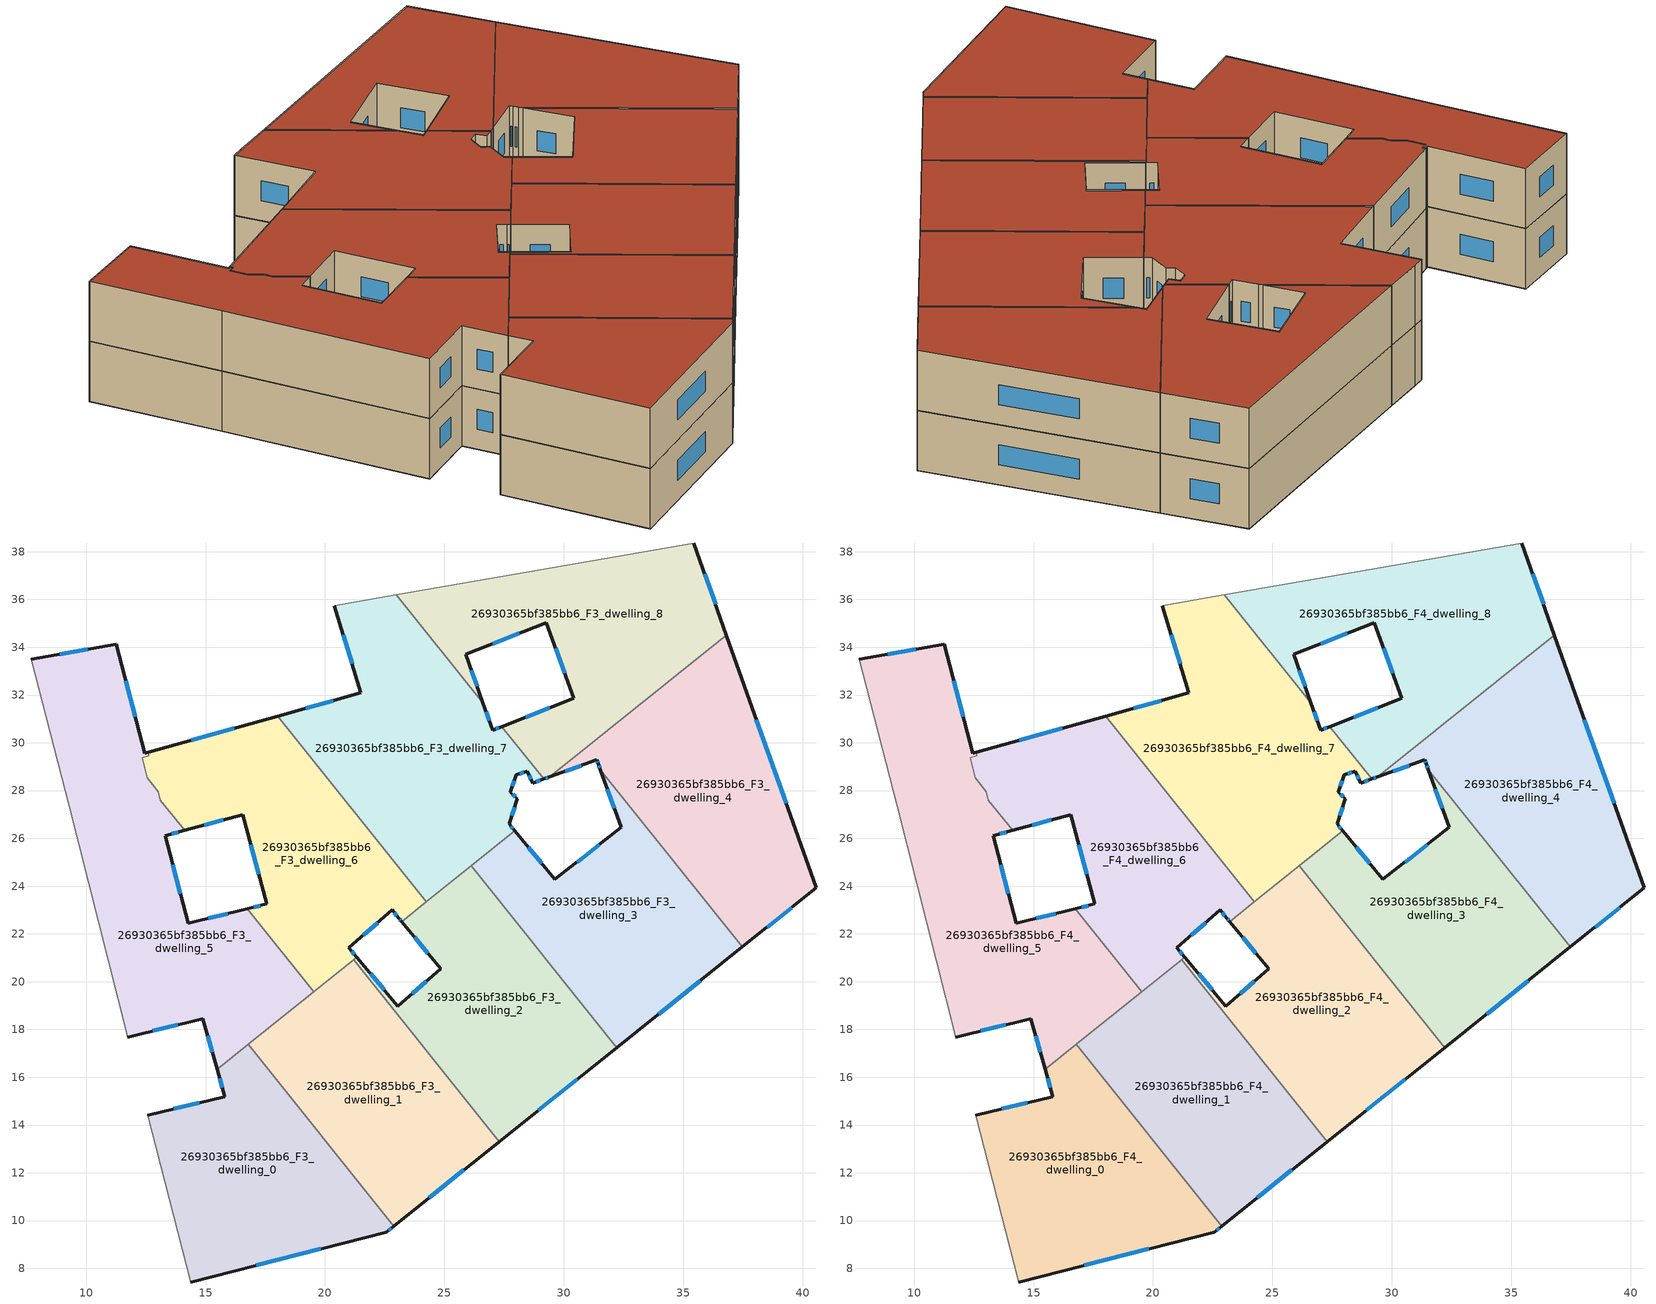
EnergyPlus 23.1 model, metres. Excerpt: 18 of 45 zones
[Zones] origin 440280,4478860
26930365bf385bb6_F3_dwelling_0
 floor to 26930365bf385bb6_F2_dwelling_0 (EU_floor_Construction): 22.57,9.52 22.88,9.77 16.79,17.37 15.48,16.33 15.8,15.19 12.59,14.41 14.38,7.43 z9
 wall outside (EU_wall_Construction): 22.88,9.77 22.57,9.52 14.38,7.43 / 12.59,14.41 15.8,15.19 15.48,16.33 z9:12
 wall to 26930365bf385bb6_F3_dwelling_1 (EU_wall_Construction): 16.79,17.37 22.88,9.77 z9:12
 wall adiabatic (EU_wall_Construction): 14.38,7.43 12.59,14.41 z9:12
 wall to 26930365bf385bb6_F3_dwelling_5 (EU_wall_Construction): 15.48,16.33 16.79,17.37 z9:12
 window (EU_Window_Construction): 15.7,15.57 15.59,15.95 / 22.78,9.68 22.67,9.6 / 19.83,8.82 17.11,8.13 / 13.66,14.67 14.73,14.93 z10:11
26930365bf385bb6_F3_dwelling_1
 floor to 26930365bf385bb6_F2_dwelling_1 (EU_floor_Construction): 27.29,13.3 21.2,20.91 16.79,17.37 22.88,9.77 z9
 wall outside (EU_wall_Construction): 27.29,13.3 22.88,9.77 z9:12
 wall to 26930365bf385bb6_F3_dwelling_2 (EU_wall_Construction): 21.2,20.91 27.29,13.3 z9:12
 wall to 26930365bf385bb6_F3_dwelling_6 (EU_wall_Construction): 19.54,19.58 21.2,20.91 z9:12
 wall to 26930365bf385bb6_F3_dwelling_5 (EU_wall_Construction): 16.79,17.37 19.54,19.58 z9:12
 window (EU_Window_Construction): 25.82,12.12 24.36,10.95 z10:11
26930365bf385bb6_F3_dwelling_2
 floor to 26930365bf385bb6_F2_dwelling_2 (EU_floor_Construction): 32.21,17.24 26.11,24.85 23.21,22.52 24.85,20.53 23.05,18.97 21.33,21.02 21.2,20.91 27.29,13.3 z9
 wall outside (EU_wall_Construction): 21.33,21.02 23.05,18.97 24.85,20.53 23.21,22.52 / 32.21,17.24 27.29,13.3 z9:12
 wall to 26930365bf385bb6_F3_dwelling_3 (EU_wall_Construction): 26.11,24.85 32.21,17.24 z9:12
 wall to 26930365bf385bb6_F3_dwelling_7 (EU_wall_Construction): 24.24,23.35 26.11,24.85 z9:12
 wall to 26930365bf385bb6_F3_dwelling_6 (EU_wall_Construction): 21.2,20.91 21.33,21.02 / 23.21,22.52 24.24,23.35 z9:12
 window (EU_Window_Construction): 21.91,20.33 22.48,19.66 / 23.65,19.49 24.25,20.01 / 24.3,21.2 23.76,21.86 / 30.57,15.92 28.94,14.62 z10:11
26930365bf385bb6_F3_dwelling_3
 floor to 26930365bf385bb6_F2_dwelling_3 (EU_floor_Construction): 37.47,21.45 31.53,28.88 32.4,26.46 29.63,24.28 27.95,26.32 26.11,24.85 32.21,17.24 z9
 wall outside (EU_wall_Construction): 27.95,26.32 29.63,24.28 32.4,26.46 31.53,28.88 / 37.47,21.45 32.21,17.24 z9:12
 wall to 26930365bf385bb6_F3_dwelling_4 (EU_wall_Construction): 31.53,28.88 37.47,21.45 z9:12
 wall to 26930365bf385bb6_F3_dwelling_7 (EU_wall_Construction): 26.11,24.85 27.95,26.32 z9:12
 window (EU_Window_Construction): 28.51,25.63 29.07,24.96 / 30.56,25.01 31.48,25.73 / 32.11,27.26 31.82,28.07 / 35.72,20.05 33.97,18.65 z10:11
26930365bf385bb6_F3_dwelling_4
 floor to 26930365bf385bb6_F2_dwelling_4 (EU_floor_Construction): 40.56,23.93 36.81,34.51 29.4,28.57 31.38,29.28 31.44,29.12 31.53,28.88 37.47,21.45 z9
 wall outside (EU_wall_Construction): 36.81,34.51 40.56,23.93 37.47,21.45 / 31.53,28.88 31.44,29.12 31.38,29.28 29.4,28.57 z9:12
 wall to 26930365bf385bb6_F3_dwelling_8 (EU_wall_Construction): 29.4,28.57 36.81,34.51 z9:12
 window (EU_Window_Construction): 30.72,29.05 30.06,28.81 / 38.06,30.97 39.31,27.46 / 39.53,23.1 38.51,22.28 / 31.5,28.96 31.47,29.04 / 31.42,29.17 31.4,29.23 z10:11
26930365bf385bb6_F3_dwelling_5
 floor to 26930365bf385bb6_F2_dwelling_5 (EU_floor_Construction): 19.54,19.58 16.76,23.05 14.28,22.45 13.3,26.11 14.13,26.33 13.11,27.6 13.02,27.96 12.56,28.53 12.34,29.37 12.63,29.45 12.59,29.6 12.45,29.56 11.27,34.12 7.71,33.49 9.3,27.35 11.74,17.67 14.89,18.46 15.48,16.33 z9
 wall outside (EU_wall_Construction): 15.48,16.33 14.89,18.46 11.74,17.67 / 7.71,33.49 11.27,34.12 12.45,29.56 12.59,29.6 / 14.13,26.33 13.3,26.11 14.28,22.45 16.76,23.05 z9:12
 wall to 26930365bf385bb6_F3_dwelling_6 (EU_wall_Construction): 16.76,23.05 19.54,19.58 / 12.59,29.6 12.63,29.45 12.34,29.37 12.56,28.53 13.02,27.96 13.11,27.6 14.13,26.33 z9:12
 wall adiabatic (EU_wall_Construction): 11.74,17.67 9.3,27.35 7.71,33.49 z9:12
 window (EU_Window_Construction): 15.1,22.65 15.93,22.85 / 15.28,17.04 15.09,17.75 / 13.83,18.2 12.79,17.94 / 8.9,33.7 10.08,33.91 / 11.66,32.59 12.05,31.08 / 13.85,26.26 13.58,26.18 / 13.63,24.89 13.95,23.67 z10:11
26930365bf385bb6_F3_dwelling_6
 floor to 26930365bf385bb6_F2_dwelling_6 (EU_floor_Construction): 23.21,22.52 24.24,23.35 18.02,31.12 12.59,29.6 12.63,29.45 12.34,29.37 12.56,28.53 13.02,27.96 13.11,27.6 14.13,26.33 16.56,26.99 17.57,23.25 16.76,23.05 19.54,19.58 21.33,21.02 21,21.42 22.81,23 23.1,22.66 z9
 wall outside (EU_wall_Construction): 16.76,23.05 17.57,23.25 16.56,26.99 14.13,26.33 / 12.59,29.6 18.02,31.12 / 23.21,22.52 23.1,22.66 22.81,23 21,21.42 21.33,21.02 z9:12
 wall to 26930365bf385bb6_F3_dwelling_7 (EU_wall_Construction): 18.02,31.12 24.24,23.35 z9:12
 window (EU_Window_Construction): 23,22.77 22.91,22.89 / 22.2,22.47 21.6,21.95 / 21.11,21.28 21.22,21.15 / 17.03,23.12 17.3,23.19 / 17.23,24.5 16.9,25.74 / 15.75,26.77 14.94,26.55 / 14.41,30.11 16.21,30.61 / 23.17,22.57 23.13,22.61 z10:11
26930365bf385bb6_F3_dwelling_7
 floor to 26930365bf385bb6_F2_dwelling_7 (EU_floor_Construction): 27.95,26.32 27.71,26.6 28.05,27.66 27.77,27.94 28,28.66 28.48,28.82 28.69,28.32 29.17,28.49 27.41,30.68 27.02,30.53 26.61,31.68 22.99,36.19 20.97,35.84 20.38,35.73 21.51,32.09 18.02,31.12 24.24,23.35 z9
 wall outside (EU_wall_Construction): 26.61,31.68 27.02,30.53 27.41,30.68 / 29.17,28.49 28.69,28.32 28.48,28.82 28,28.66 27.77,27.94 28.05,27.66 27.71,26.6 27.95,26.32 / 18.02,31.12 21.51,32.09 20.38,35.73 z9:12
 wall adiabatic (EU_wall_Construction): 20.38,35.73 20.97,35.84 22.99,36.19 z9:12
 wall to 26930365bf385bb6_F3_dwelling_8 (EU_wall_Construction): 22.99,36.19 26.61,31.68 / 27.41,30.68 29.17,28.49 z9:12
 window (EU_Window_Construction): 26.74,31.3 26.88,30.91 / 27.15,30.58 27.28,30.63 / 29.01,28.43 28.85,28.37 / 28.62,28.48 28.55,28.65 / 28.32,28.76 28.16,28.71 / 27.92,28.42 27.85,28.18 / 27.86,27.84 27.96,27.75 / 27.94,27.3 27.82,26.96 / 27.79,26.51 27.86,26.41 / 19.19,31.44 20.34,31.77 / 21.13,33.31 20.76,34.52 z10:11
26930365bf385bb6_F3_dwelling_8
 floor to 26930365bf385bb6_F2_dwelling_8 (EU_floor_Construction): 36.81,34.51 35.44,38.37 22.99,36.19 26.61,31.68 25.89,33.71 29.27,35.02 30.41,31.87 27.41,30.68 29.17,28.49 29.4,28.57 z9
 wall outside (EU_wall_Construction): 27.41,30.68 30.41,31.87 29.27,35.02 25.89,33.71 26.61,31.68 / 35.44,38.37 36.81,34.51 / 29.4,28.57 29.17,28.49 z9:12
 wall adiabatic (EU_wall_Construction): 22.99,36.19 35.44,38.37 z9:12
 window (EU_Window_Construction): 28.41,31.08 29.41,31.47 / 30.03,32.92 29.65,33.96 / 28.14,34.58 27.02,34.15 / 26.13,33.03 26.37,32.36 / 35.9,37.08 36.35,35.8 / 29.32,28.54 29.25,28.52 z10:11
26930365bf385bb6_F4_dwelling_0
 floor to 26930365bf385bb6_F3_dwelling_0 (EU_floor_Construction): 22.57,9.52 22.88,9.77 16.79,17.37 15.48,16.33 15.8,15.19 12.59,14.41 14.38,7.43 z12
 wall outside (EU_wall_Construction): 22.88,9.77 22.57,9.52 14.38,7.43 / 12.59,14.41 15.8,15.19 15.48,16.33 z12:15
 wall to 26930365bf385bb6_F4_dwelling_1 (EU_wall_Construction): 16.79,17.37 22.88,9.77 z12:15
 wall adiabatic (EU_wall_Construction): 14.38,7.43 12.59,14.41 z12:15
 wall to 26930365bf385bb6_F4_dwelling_5 (EU_wall_Construction): 15.48,16.33 16.79,17.37 z12:15
 window (EU_Window_Construction): 15.7,15.57 15.59,15.95 / 22.78,9.68 22.67,9.6 / 19.83,8.82 17.11,8.13 / 13.66,14.67 14.73,14.93 z13:14
 roof outside (EU_roof_Construction): 16.79,17.37 22.88,9.77 22.57,9.52 14.38,7.43 12.59,14.41 15.8,15.19 15.48,16.33 z15
26930365bf385bb6_F4_dwelling_1
 floor to 26930365bf385bb6_F3_dwelling_1 (EU_floor_Construction): 27.29,13.3 21.2,20.91 16.79,17.37 22.88,9.77 z12
 wall outside (EU_wall_Construction): 27.29,13.3 22.88,9.77 z12:15
 wall to 26930365bf385bb6_F4_dwelling_2 (EU_wall_Construction): 21.2,20.91 27.29,13.3 z12:15
 wall to 26930365bf385bb6_F4_dwelling_6 (EU_wall_Construction): 19.54,19.58 21.2,20.91 z12:15
 wall to 26930365bf385bb6_F4_dwelling_5 (EU_wall_Construction): 16.79,17.37 19.54,19.58 z12:15
 window (EU_Window_Construction): 25.82,12.12 24.36,10.95 z13:14
 roof outside (EU_roof_Construction): 21.2,20.91 27.29,13.3 22.88,9.77 16.79,17.37 z15
26930365bf385bb6_F4_dwelling_2
 floor to 26930365bf385bb6_F3_dwelling_2 (EU_floor_Construction): 32.21,17.24 26.11,24.85 23.21,22.52 24.85,20.53 23.05,18.97 21.33,21.02 21.2,20.91 27.29,13.3 z12
 wall outside (EU_wall_Construction): 21.33,21.02 23.05,18.97 24.85,20.53 23.21,22.52 / 32.21,17.24 27.29,13.3 z12:15
 wall to 26930365bf385bb6_F4_dwelling_3 (EU_wall_Construction): 26.11,24.85 32.21,17.24 z12:15
 wall to 26930365bf385bb6_F4_dwelling_7 (EU_wall_Construction): 24.24,23.35 26.11,24.85 z12:15
 wall to 26930365bf385bb6_F4_dwelling_6 (EU_wall_Construction): 21.2,20.91 21.33,21.02 / 23.21,22.52 24.24,23.35 z12:15
 window (EU_Window_Construction): 21.91,20.33 22.48,19.66 / 23.65,19.49 24.25,20.01 / 24.3,21.2 23.76,21.86 / 30.57,15.92 28.94,14.62 z13:14
 roof outside (EU_roof_Construction): 26.11,24.85 32.21,17.24 27.29,13.3 21.2,20.91 21.33,21.02 23.05,18.97 24.85,20.53 23.21,22.52 z15
26930365bf385bb6_F4_dwelling_3
 floor to 26930365bf385bb6_F3_dwelling_3 (EU_floor_Construction): 37.47,21.45 31.53,28.88 32.4,26.46 29.63,24.28 27.95,26.32 26.11,24.85 32.21,17.24 z12
 wall outside (EU_wall_Construction): 27.95,26.32 29.63,24.28 32.4,26.46 31.53,28.88 / 37.47,21.45 32.21,17.24 z12:15
 wall to 26930365bf385bb6_F4_dwelling_4 (EU_wall_Construction): 31.53,28.88 37.47,21.45 z12:15
 wall to 26930365bf385bb6_F4_dwelling_7 (EU_wall_Construction): 26.11,24.85 27.95,26.32 z12:15
 window (EU_Window_Construction): 28.51,25.63 29.07,24.96 / 30.56,25.01 31.48,25.73 / 32.11,27.26 31.82,28.07 / 35.72,20.05 33.97,18.65 z13:14
 roof outside (EU_roof_Construction): 32.4,26.46 31.53,28.88 37.47,21.45 32.21,17.24 26.11,24.85 27.95,26.32 29.63,24.28 z15
26930365bf385bb6_F4_dwelling_4
 floor to 26930365bf385bb6_F3_dwelling_4 (EU_floor_Construction): 40.56,23.93 36.81,34.51 29.4,28.57 31.38,29.28 31.44,29.12 31.53,28.88 37.47,21.45 z12
 wall outside (EU_wall_Construction): 36.81,34.51 40.56,23.93 37.47,21.45 / 31.53,28.88 31.44,29.12 31.38,29.28 29.4,28.57 z12:15
 wall to 26930365bf385bb6_F4_dwelling_8 (EU_wall_Construction): 29.4,28.57 36.81,34.51 z12:15
 window (EU_Window_Construction): 30.72,29.05 30.06,28.81 / 38.06,30.97 39.31,27.46 / 39.53,23.1 38.51,22.28 / 31.5,28.96 31.47,29.04 / 31.42,29.17 31.4,29.23 z13:14
 roof outside (EU_roof_Construction): 36.81,34.51 40.56,23.93 37.47,21.45 31.53,28.88 31.44,29.12 31.38,29.28 29.4,28.57 z15
26930365bf385bb6_F4_dwelling_5
 floor to 26930365bf385bb6_F3_dwelling_5 (EU_floor_Construction): 19.54,19.58 16.76,23.05 14.28,22.45 13.3,26.11 14.13,26.33 13.11,27.6 13.02,27.96 12.56,28.53 12.34,29.37 12.63,29.45 12.59,29.6 12.45,29.56 11.27,34.12 7.71,33.49 9.3,27.35 11.74,17.67 14.89,18.46 15.48,16.33 z12
 wall outside (EU_wall_Construction): 15.48,16.33 14.89,18.46 11.74,17.67 / 7.71,33.49 11.27,34.12 12.45,29.56 12.59,29.6 / 14.13,26.33 13.3,26.11 14.28,22.45 16.76,23.05 z12:15
 wall to 26930365bf385bb6_F4_dwelling_6 (EU_wall_Construction): 16.76,23.05 19.54,19.58 / 12.59,29.6 12.63,29.45 12.34,29.37 12.56,28.53 13.02,27.96 13.11,27.6 14.13,26.33 z12:15
 wall adiabatic (EU_wall_Construction): 11.74,17.67 9.3,27.35 7.71,33.49 z12:15
 window (EU_Window_Construction): 15.1,22.65 15.93,22.85 / 15.28,17.04 15.09,17.75 / 13.83,18.2 12.79,17.94 / 8.9,33.7 10.08,33.91 / 11.66,32.59 12.05,31.08 / 13.85,26.26 13.58,26.18 / 13.63,24.89 13.95,23.67 z13:14
 roof outside (EU_roof_Construction): 11.27,34.12 12.45,29.56 12.59,29.6 12.63,29.45 12.34,29.37 12.56,28.53 13.02,27.96 13.11,27.6 14.13,26.33 13.3,26.11 14.28,22.45 16.76,23.05 19.54,19.58 15.48,16.33 14.89,18.46 11.74,17.67 9.3,27.35 7.71,33.49 z15
26930365bf385bb6_F4_dwelling_6
 floor to 26930365bf385bb6_F3_dwelling_6 (EU_floor_Construction): 23.21,22.52 24.24,23.35 18.02,31.12 12.59,29.6 12.63,29.45 12.34,29.37 12.56,28.53 13.02,27.96 13.11,27.6 14.13,26.33 16.56,26.99 17.57,23.25 16.76,23.05 19.54,19.58 21.33,21.02 21,21.42 22.81,23 23.1,22.66 z12
 wall outside (EU_wall_Construction): 16.76,23.05 17.57,23.25 16.56,26.99 14.13,26.33 / 12.59,29.6 18.02,31.12 / 23.21,22.52 23.1,22.66 22.81,23 21,21.42 21.33,21.02 z12:15
 wall to 26930365bf385bb6_F4_dwelling_7 (EU_wall_Construction): 18.02,31.12 24.24,23.35 z12:15
 window (EU_Window_Construction): 23,22.77 22.91,22.89 / 22.2,22.47 21.6,21.95 / 21.11,21.28 21.22,21.15 / 17.03,23.12 17.3,23.19 / 17.23,24.5 16.9,25.74 / 15.75,26.77 14.94,26.55 / 14.41,30.11 16.21,30.61 / 23.17,22.57 23.13,22.61 z13:14
 roof outside (EU_roof_Construction): 18.02,31.12 24.24,23.35 23.21,22.52 23.1,22.66 22.81,23 21,21.42 21.33,21.02 19.54,19.58 16.76,23.05 17.57,23.25 16.56,26.99 14.13,26.33 13.11,27.6 13.02,27.96 12.56,28.53 12.34,29.37 12.63,29.45 12.59,29.6 z15
26930365bf385bb6_F4_dwelling_7
 floor to 26930365bf385bb6_F3_dwelling_7 (EU_floor_Construction): 27.95,26.32 27.71,26.6 28.05,27.66 27.77,27.94 28,28.66 28.48,28.82 28.69,28.32 29.17,28.49 27.41,30.68 27.02,30.53 26.61,31.68 22.99,36.19 20.97,35.84 20.38,35.73 21.51,32.09 18.02,31.12 24.24,23.35 z12
 wall outside (EU_wall_Construction): 26.61,31.68 27.02,30.53 27.41,30.68 / 29.17,28.49 28.69,28.32 28.48,28.82 28,28.66 27.77,27.94 28.05,27.66 27.71,26.6 27.95,26.32 / 18.02,31.12 21.51,32.09 20.38,35.73 z12:15
 wall adiabatic (EU_wall_Construction): 20.38,35.73 20.97,35.84 22.99,36.19 z12:15
 wall to 26930365bf385bb6_F4_dwelling_8 (EU_wall_Construction): 22.99,36.19 26.61,31.68 / 27.41,30.68 29.17,28.49 z12:15
 window (EU_Window_Construction): 26.74,31.3 26.88,30.91 / 27.15,30.58 27.28,30.63 / 29.01,28.43 28.85,28.37 / 28.62,28.48 28.55,28.65 / 28.32,28.76 28.16,28.71 / 27.92,28.42 27.85,28.18 / 27.86,27.84 27.96,27.75 / 27.94,27.3 27.82,26.96 / 27.79,26.51 27.86,26.41 / 19.19,31.44 20.34,31.77 / 21.13,33.31 20.76,34.52 z13:14
 roof outside (EU_roof_Construction): 26.61,31.68 27.02,30.53 27.41,30.68 29.17,28.49 28.69,28.32 28.48,28.82 28,28.66 27.77,27.94 28.05,27.66 27.71,26.6 27.95,26.32 24.24,23.35 18.02,31.12 21.51,32.09 20.38,35.73 20.97,35.84 22.99,36.19 z15
26930365bf385bb6_F4_dwelling_8
 floor to 26930365bf385bb6_F3_dwelling_8 (EU_floor_Construction): 36.81,34.51 35.44,38.37 22.99,36.19 26.61,31.68 25.89,33.71 29.27,35.02 30.41,31.87 27.41,30.68 29.17,28.49 29.4,28.57 z12
 wall outside (EU_wall_Construction): 27.41,30.68 30.41,31.87 29.27,35.02 25.89,33.71 26.61,31.68 / 35.44,38.37 36.81,34.51 / 29.4,28.57 29.17,28.49 z12:15
 wall adiabatic (EU_wall_Construction): 22.99,36.19 35.44,38.37 z12:15
 window (EU_Window_Construction): 28.41,31.08 29.41,31.47 / 30.03,32.92 29.65,33.96 / 28.14,34.58 27.02,34.15 / 26.13,33.03 26.37,32.36 / 35.9,37.08 36.35,35.8 / 29.32,28.54 29.25,28.52 z13:14
 roof outside (EU_roof_Construction): 35.44,38.37 36.81,34.51 29.4,28.57 29.17,28.49 27.41,30.68 30.41,31.87 29.27,35.02 25.89,33.71 26.61,31.68 22.99,36.19 z15
[Building]
EU S2 Campaign: North Axis=0; Terrain=City; Solar Distribution=FullExterior
[Site:Location]
Madrid: Latitude=40.5; Longitude=-3.5; Time Zone=1; Elevation=609
[SizingPeriod:WeatherFileDays]
AnnualSizingPeriod: Begin Month=1; Begin Day of Month=1; End Month=12; End Day of Month=31; Day of Week for Start Day=Monday; Use Weather File Daylight Saving Period=No; Use Weather File Rain and Snow Indicators=No
[MATERIAL]
EU_InternalMass_Material: Roughness=MediumRough; Thickness=0.1; Conductivity=1; Density=1800; Specific Heat=900; Thermal Absorptance=0.9; Solar Absorptance=0.7; Visible Absorptance=0.7
[MATERIAL:NOMASS] Roughness=MediumRough; Thermal Absorptance=0.9; Solar Absorptance=0.7; Visible Absorptance=0.7
Name | Thermal Resistance
EU_wall_NoMass | 0.459673
EU_roof_NoMass | 0.495815
EU_floor_NoMass | 0.788942
[WINDOWMATERIAL:SIMPLEGLAZINGSYSTEM]
EU_Window_SimpleGlazing: UFactor=4.26103; Solar Heat Gain Coefficient=0.85; Visible Transmittance=0.85
[CONSTRUCTION]
EU_wall_Construction: EU_wall_NoMass
EU_roof_Construction: EU_roof_NoMass
EU_floor_Construction: EU_floor_NoMass
EU_InternalMass_Construction: EU_InternalMass_Material
EU_Window_Construction: EU_Window_SimpleGlazing
[ZONE] Type=1; Multiplier=1; Ceiling Height=autocalculate; Floor Area=autocalculate; Part of Total Floor Area=Yes
Name | Volume
26930365bf385bb6_F3_dwelling_0; 26930365bf385bb6_F4_dwelling_0 | 165.724
26930365bf385bb6_F3_dwelling_1; 26930365bf385bb6_F4_dwelling_1 | 165.355
26930365bf385bb6_F3_dwelling_2; 26930365bf385bb6_F4_dwelling_2 | 165.354
26930365bf385bb6_F3_dwelling_3; 26930365bf385bb6_F4_dwelling_3 | 165.365
26930365bf385bb6_F3_dwelling_4; 26930365bf385bb6_F4_dwelling_4 | 186.13
26930365bf385bb6_F3_dwelling_5; 26930365bf385bb6_F4_dwelling_5 | 235.229
26930365bf385bb6_F3_dwelling_6; 26930365bf385bb6_F4_dwelling_6 | 177.94
26930365bf385bb6_F3_dwelling_7; 26930365bf385bb6_F4_dwelling_7 | 206.592
26930365bf385bb6_F3_dwelling_8; 26930365bf385bb6_F4_dwelling_8 | 185.784
[INTERNALMASS] Construction=EU_InternalMass_Construction
Name | Zone or ZoneList | Surface Area
26930365bf385bb6_F3_dwelling_0_EU_InternalMass | 26930365bf385bb6_F3_dwelling_0 | 55.2413
26930365bf385bb6_F3_dwelling_1_EU_InternalMass | 26930365bf385bb6_F3_dwelling_1 | 55.1184
26930365bf385bb6_F3_dwelling_2_EU_InternalMass | 26930365bf385bb6_F3_dwelling_2 | 55.1181
26930365bf385bb6_F3_dwelling_3_EU_InternalMass | 26930365bf385bb6_F3_dwelling_3 | 55.1218
26930365bf385bb6_F3_dwelling_4_EU_InternalMass | 26930365bf385bb6_F3_dwelling_4 | 62.0448
26930365bf385bb6_F3_dwelling_5_EU_InternalMass | 26930365bf385bb6_F3_dwelling_5 | 78.4095
26930365bf385bb6_F3_dwelling_6_EU_InternalMass | 26930365bf385bb6_F3_dwelling_6 | 59.3146
26930365bf385bb6_F3_dwelling_7_EU_InternalMass | 26930365bf385bb6_F3_dwelling_7 | 68.8639
26930365bf385bb6_F3_dwelling_8_EU_InternalMass | 26930365bf385bb6_F3_dwelling_8 | 61.926
26930365bf385bb6_F4_dwelling_0_EU_InternalMass | 26930365bf385bb6_F4_dwelling_0 | 55.2413
26930365bf385bb6_F4_dwelling_1_EU_InternalMass | 26930365bf385bb6_F4_dwelling_1 | 55.1184
26930365bf385bb6_F4_dwelling_2_EU_InternalMass | 26930365bf385bb6_F4_dwelling_2 | 55.1181
26930365bf385bb6_F4_dwelling_3_EU_InternalMass | 26930365bf385bb6_F4_dwelling_3 | 55.1218
26930365bf385bb6_F4_dwelling_4_EU_InternalMass | 26930365bf385bb6_F4_dwelling_4 | 62.0448
26930365bf385bb6_F4_dwelling_5_EU_InternalMass | 26930365bf385bb6_F4_dwelling_5 | 78.4095
26930365bf385bb6_F4_dwelling_6_EU_InternalMass | 26930365bf385bb6_F4_dwelling_6 | 59.3146
26930365bf385bb6_F4_dwelling_7_EU_InternalMass | 26930365bf385bb6_F4_dwelling_7 | 68.8639
26930365bf385bb6_F4_dwelling_8_EU_InternalMass | 26930365bf385bb6_F4_dwelling_8 | 61.926
[OTHEREQUIPMENT] Fuel Type=Electricity; Design Level Calculation Method=Watts/Area; Power per Zone Floor Area=1; Fraction Latent=0; Fraction Radiant=0; Fraction Lost=0; Carbon Dioxide Generation Rate=0; EndUse Subcategory=EU_Step8_InternalGains
Name | Zone or ZoneList or Space or SpaceList | Schedule
EU_Step8_InternalGain_26930365bf385bb6_F3_dwelling_0_f000 | 26930365bf385bb6_F3_dwelling_0 | EU_Step8_GainSchedule_26930365bf385bb6_F3_dwelling_0_f000
EU_Step8_InternalGain_26930365bf385bb6_F3_dwelling_1_f000 | 26930365bf385bb6_F3_dwelling_1 | EU_Step8_GainSchedule_26930365bf385bb6_F3_dwelling_1_f000
EU_Step8_InternalGain_26930365bf385bb6_F3_dwelling_2_f000 | 26930365bf385bb6_F3_dwelling_2 | EU_Step8_GainSchedule_26930365bf385bb6_F3_dwelling_2_f000
EU_Step8_InternalGain_26930365bf385bb6_F3_dwelling_3_f000 | 26930365bf385bb6_F3_dwelling_3 | EU_Step8_GainSchedule_26930365bf385bb6_F3_dwelling_3_f000
EU_Step8_InternalGain_26930365bf385bb6_F3_dwelling_4_f000 | 26930365bf385bb6_F3_dwelling_4 | EU_Step8_GainSchedule_26930365bf385bb6_F3_dwelling_4_f000
EU_Step8_InternalGain_26930365bf385bb6_F3_dwelling_5_f000 | 26930365bf385bb6_F3_dwelling_5 | EU_Step8_GainSchedule_26930365bf385bb6_F3_dwelling_5_f000
EU_Step8_InternalGain_26930365bf385bb6_F3_dwelling_6_f000 | 26930365bf385bb6_F3_dwelling_6 | EU_Step8_GainSchedule_26930365bf385bb6_F3_dwelling_6_f000
EU_Step8_InternalGain_26930365bf385bb6_F3_dwelling_7_f000 | 26930365bf385bb6_F3_dwelling_7 | EU_Step8_GainSchedule_26930365bf385bb6_F3_dwelling_7_f000
EU_Step8_InternalGain_26930365bf385bb6_F3_dwelling_8_f000 | 26930365bf385bb6_F3_dwelling_8 | EU_Step8_GainSchedule_26930365bf385bb6_F3_dwelling_8_f000
EU_Step8_InternalGain_26930365bf385bb6_F4_dwelling_0_f000 | 26930365bf385bb6_F4_dwelling_0 | EU_Step8_GainSchedule_26930365bf385bb6_F4_dwelling_0_f000
EU_Step8_InternalGain_26930365bf385bb6_F4_dwelling_1_f000 | 26930365bf385bb6_F4_dwelling_1 | EU_Step8_GainSchedule_26930365bf385bb6_F4_dwelling_1_f000
EU_Step8_InternalGain_26930365bf385bb6_F4_dwelling_2_f000 | 26930365bf385bb6_F4_dwelling_2 | EU_Step8_GainSchedule_26930365bf385bb6_F4_dwelling_2_f000
EU_Step8_InternalGain_26930365bf385bb6_F4_dwelling_3_f000 | 26930365bf385bb6_F4_dwelling_3 | EU_Step8_GainSchedule_26930365bf385bb6_F4_dwelling_3_f000
EU_Step8_InternalGain_26930365bf385bb6_F4_dwelling_4_f000 | 26930365bf385bb6_F4_dwelling_4 | EU_Step8_GainSchedule_26930365bf385bb6_F4_dwelling_4_f000
EU_Step8_InternalGain_26930365bf385bb6_F4_dwelling_5_f000 | 26930365bf385bb6_F4_dwelling_5 | EU_Step8_GainSchedule_26930365bf385bb6_F4_dwelling_5_f000
EU_Step8_InternalGain_26930365bf385bb6_F4_dwelling_6_f000 | 26930365bf385bb6_F4_dwelling_6 | EU_Step8_GainSchedule_26930365bf385bb6_F4_dwelling_6_f000
EU_Step8_InternalGain_26930365bf385bb6_F4_dwelling_7_f000 | 26930365bf385bb6_F4_dwelling_7 | EU_Step8_GainSchedule_26930365bf385bb6_F4_dwelling_7_f000
EU_Step8_InternalGain_26930365bf385bb6_F4_dwelling_8_f000 | 26930365bf385bb6_F4_dwelling_8 | EU_Step8_GainSchedule_26930365bf385bb6_F4_dwelling_8_f000
[ZONEVENTILATION:DESIGNFLOWRATE] Schedule=EU_AlwaysOn; Design Flow Rate Calculation Method=AirChanges/Hour; Air Changes per Hour=0.719161; Ventilation Type=Natural; Fan Pressure Rise=0; Fan Total Efficiency=1; Constant Term Coefficient=1; Temperature Term Coefficient=0; Velocity Term Coefficient=0; Velocity Squared Term Coefficient=0; Minimum Indoor Temperature=-100; Maximum Indoor Temperature=100; Delta Temperature=-100; Minimum Outdoor Temperature=-100; Maximum Outdoor Temperature=100; Maximum Wind Speed=40
Name | Zone or ZoneList or Space or SpaceList
EU_ConstantAir_26930365bf385bb6_F3_dwelling_0 | 26930365bf385bb6_F3_dwelling_0
EU_ConstantAir_26930365bf385bb6_F3_dwelling_1 | 26930365bf385bb6_F3_dwelling_1
EU_ConstantAir_26930365bf385bb6_F3_dwelling_2 | 26930365bf385bb6_F3_dwelling_2
EU_ConstantAir_26930365bf385bb6_F3_dwelling_3 | 26930365bf385bb6_F3_dwelling_3
EU_ConstantAir_26930365bf385bb6_F3_dwelling_4 | 26930365bf385bb6_F3_dwelling_4
EU_ConstantAir_26930365bf385bb6_F3_dwelling_5 | 26930365bf385bb6_F3_dwelling_5
EU_ConstantAir_26930365bf385bb6_F3_dwelling_6 | 26930365bf385bb6_F3_dwelling_6
EU_ConstantAir_26930365bf385bb6_F3_dwelling_7 | 26930365bf385bb6_F3_dwelling_7
EU_ConstantAir_26930365bf385bb6_F3_dwelling_8 | 26930365bf385bb6_F3_dwelling_8
EU_ConstantAir_26930365bf385bb6_F4_dwelling_0 | 26930365bf385bb6_F4_dwelling_0
EU_ConstantAir_26930365bf385bb6_F4_dwelling_1 | 26930365bf385bb6_F4_dwelling_1
EU_ConstantAir_26930365bf385bb6_F4_dwelling_2 | 26930365bf385bb6_F4_dwelling_2
EU_ConstantAir_26930365bf385bb6_F4_dwelling_3 | 26930365bf385bb6_F4_dwelling_3
EU_ConstantAir_26930365bf385bb6_F4_dwelling_4 | 26930365bf385bb6_F4_dwelling_4
EU_ConstantAir_26930365bf385bb6_F4_dwelling_5 | 26930365bf385bb6_F4_dwelling_5
EU_ConstantAir_26930365bf385bb6_F4_dwelling_6 | 26930365bf385bb6_F4_dwelling_6
EU_ConstantAir_26930365bf385bb6_F4_dwelling_7 | 26930365bf385bb6_F4_dwelling_7
EU_ConstantAir_26930365bf385bb6_F4_dwelling_8 | 26930365bf385bb6_F4_dwelling_8
[HVACTEMPLATE:THERMOSTAT] Constant Heating Setpoint=20; Constant Cooling Setpoint=50
EU_HeatOnly_26930365bf385bb6_F0_dwelling_0; EU_HeatOnly_26930365bf385bb6_F0_dwelling_1; EU_HeatOnly_26930365bf385bb6_F0_dwelling_2; EU_HeatOnly_26930365bf385bb6_F0_dwelling_3; EU_HeatOnly_26930365bf385bb6_F0_dwelling_4; EU_HeatOnly_26930365bf385bb6_F0_dwelling_5; EU_HeatOnly_26930365bf385bb6_F0_dwelling_6; EU_HeatOnly_26930365bf385bb6_F0_dwelling_7; EU_HeatOnly_26930365bf385bb6_F0_dwelling_8; EU_HeatOnly_26930365bf385bb6_F1_dwelling_0; EU_HeatOnly_26930365bf385bb6_F1_dwelling_1; EU_HeatOnly_26930365bf385bb6_F1_dwelling_2; EU_HeatOnly_26930365bf385bb6_F1_dwelling_3; EU_HeatOnly_26930365bf385bb6_F1_dwelling_4; EU_HeatOnly_26930365bf385bb6_F1_dwelling_5; EU_HeatOnly_26930365bf385bb6_F1_dwelling_6; EU_HeatOnly_26930365bf385bb6_F1_dwelling_7; EU_HeatOnly_26930365bf385bb6_F1_dwelling_8; EU_HeatOnly_26930365bf385bb6_F2_dwelling_0; EU_HeatOnly_26930365bf385bb6_F2_dwelling_1; EU_HeatOnly_26930365bf385bb6_F2_dwelling_2; EU_HeatOnly_26930365bf385bb6_F2_dwelling_3; EU_HeatOnly_26930365bf385bb6_F2_dwelling_4; EU_HeatOnly_26930365bf385bb6_F2_dwelling_5; EU_HeatOnly_26930365bf385bb6_F2_dwelling_6; EU_HeatOnly_26930365bf385bb6_F2_dwelling_7; EU_HeatOnly_26930365bf385bb6_F2_dwelling_8; EU_HeatOnly_26930365bf385bb6_F3_dwelling_0; EU_HeatOnly_26930365bf385bb6_F3_dwelling_1; EU_HeatOnly_26930365bf385bb6_F3_dwelling_2; EU_HeatOnly_26930365bf385bb6_F3_dwelling_3; EU_HeatOnly_26930365bf385bb6_F3_dwelling_4; EU_HeatOnly_26930365bf385bb6_F3_dwelling_5; EU_HeatOnly_26930365bf385bb6_F3_dwelling_6; EU_HeatOnly_26930365bf385bb6_F3_dwelling_7; EU_HeatOnly_26930365bf385bb6_F3_dwelling_8; EU_HeatOnly_26930365bf385bb6_F4_dwelling_0; EU_HeatOnly_26930365bf385bb6_F4_dwelling_1; EU_HeatOnly_26930365bf385bb6_F4_dwelling_2; EU_HeatOnly_26930365bf385bb6_F4_dwelling_3; EU_HeatOnly_26930365bf385bb6_F4_dwelling_4; EU_HeatOnly_26930365bf385bb6_F4_dwelling_5; EU_HeatOnly_26930365bf385bb6_F4_dwelling_6; EU_HeatOnly_26930365bf385bb6_F4_dwelling_7; EU_HeatOnly_26930365bf385bb6_F4_dwelling_8
[HVACTEMPLATE:ZONE:IDEALLOADSAIRSYSTEM] System Availability Schedule=EU_AlwaysOn; Maximum Heating Supply Air Temperature=50; Minimum Cooling Supply Air Temperature=13; Maximum Heating Supply Air Humidity Ratio=0.0156; Minimum Cooling Supply Air Humidity Ratio=0.0077; Heating Limit=NoLimit; Cooling Limit=NoLimit; Heating Availability Schedule=EU_AlwaysOn; Cooling Availability Schedule=EU_CoolingOff; Dehumidification Control Type=ConstantSensibleHeatRatio; Cooling Sensible Heat Ratio=0.7; Dehumidification Setpoint=60; Humidification Control Type=None; Humidification Setpoint=30; Outdoor Air Method=None; Outdoor Air Flow Rate per Person=0.00944; Outdoor Air Flow Rate per Zone Floor Area=0; Outdoor Air Flow Rate per Zone=0; Demand Controlled Ventilation Type=None; Outdoor Air Economizer Type=NoEconomizer; Heat Recovery Type=None; Sensible Heat Recovery Effectiveness=0.7; Latent Heat Recovery Effectiveness=0.65
Name | Template Thermostat
26930365bf385bb6_F3_dwelling_0 | EU_HeatOnly_26930365bf385bb6_F3_dwelling_0
26930365bf385bb6_F3_dwelling_1 | EU_HeatOnly_26930365bf385bb6_F3_dwelling_1
26930365bf385bb6_F3_dwelling_2 | EU_HeatOnly_26930365bf385bb6_F3_dwelling_2
26930365bf385bb6_F3_dwelling_3 | EU_HeatOnly_26930365bf385bb6_F3_dwelling_3
26930365bf385bb6_F3_dwelling_4 | EU_HeatOnly_26930365bf385bb6_F3_dwelling_4
26930365bf385bb6_F3_dwelling_5 | EU_HeatOnly_26930365bf385bb6_F3_dwelling_5
26930365bf385bb6_F3_dwelling_6 | EU_HeatOnly_26930365bf385bb6_F3_dwelling_6
26930365bf385bb6_F3_dwelling_7 | EU_HeatOnly_26930365bf385bb6_F3_dwelling_7
26930365bf385bb6_F3_dwelling_8 | EU_HeatOnly_26930365bf385bb6_F3_dwelling_8
26930365bf385bb6_F4_dwelling_0 | EU_HeatOnly_26930365bf385bb6_F4_dwelling_0
26930365bf385bb6_F4_dwelling_1 | EU_HeatOnly_26930365bf385bb6_F4_dwelling_1
26930365bf385bb6_F4_dwelling_2 | EU_HeatOnly_26930365bf385bb6_F4_dwelling_2
26930365bf385bb6_F4_dwelling_3 | EU_HeatOnly_26930365bf385bb6_F4_dwelling_3
26930365bf385bb6_F4_dwelling_4 | EU_HeatOnly_26930365bf385bb6_F4_dwelling_4
26930365bf385bb6_F4_dwelling_5 | EU_HeatOnly_26930365bf385bb6_F4_dwelling_5
26930365bf385bb6_F4_dwelling_6 | EU_HeatOnly_26930365bf385bb6_F4_dwelling_6
26930365bf385bb6_F4_dwelling_7 | EU_HeatOnly_26930365bf385bb6_F4_dwelling_7
26930365bf385bb6_F4_dwelling_8 | EU_HeatOnly_26930365bf385bb6_F4_dwelling_8
[SIZING:ZONE] Zone Cooling Design Supply Air Temperature Input Method=SupplyAirTemperature; Zone Cooling Design Supply Air Temperature=13; Zone Heating Design Supply Air Temperature Input Method=SupplyAirTemperature; Zone Heating Design Supply Air Temperature=50; Zone Cooling Design Supply Air Humidity Ratio=0.008; Zone Heating Design Supply Air Humidity Ratio=0.008; Cooling Design Air Flow Method=DesignDay; Cooling Design Air Flow Rate=0; Cooling Minimum Air Flow per Zone Floor Area=0.000762; Cooling Minimum Air Flow=0; Cooling Minimum Air Flow Fraction=0.2; Heating Design Air Flow Method=DesignDay; Heating Design Air Flow Rate=0; Heating Maximum Air Flow per Zone Floor Area=0.002032; Heating Maximum Air Flow=0.141576; Heating Maximum Air Flow Fraction=0.3; Account for Dedicated Outdoor Air System=No; Dedicated Outdoor Air System Control Strategy=NeutralSupplyAir; Dedicated Outdoor Air Low Setpoint Temperature for Design=autosize; Dedicated Outdoor Air High Setpoint Temperature for Design=autosize; Zone Load Sizing Method=Sensible Load Only No Latent Load; Zone Latent Cooling Design Supply Air Humidity Ratio Input Method=HumidityRatioDifference; Zone Cooling Design Supply Air Humidity Ratio Difference=0.005; Zone Latent Heating Design Supply Air Humidity Ratio Input Method=HumidityRatioDifference; Zone Humidification Design Supply Air Humidity Ratio Difference=0.005
26930365bf385bb6_F3_dwelling_0; 26930365bf385bb6_F3_dwelling_1; 26930365bf385bb6_F3_dwelling_2; 26930365bf385bb6_F3_dwelling_3; 26930365bf385bb6_F3_dwelling_4; 26930365bf385bb6_F3_dwelling_5; 26930365bf385bb6_F3_dwelling_6; 26930365bf385bb6_F3_dwelling_7; 26930365bf385bb6_F3_dwelling_8; 26930365bf385bb6_F4_dwelling_0; 26930365bf385bb6_F4_dwelling_1; 26930365bf385bb6_F4_dwelling_2; 26930365bf385bb6_F4_dwelling_3; 26930365bf385bb6_F4_dwelling_4; 26930365bf385bb6_F4_dwelling_5; 26930365bf385bb6_F4_dwelling_6; 26930365bf385bb6_F4_dwelling_7; 26930365bf385bb6_F4_dwelling_8
[SCHEDULE:CONSTANT]
Name | Hourly Value
EU_AlwaysOn | 1
EU_CoolingOff | 0
[SCHEDULE:FILE] Column Number=1; Rows to Skip at Top=0; Number of Hours of Data=8760; Column Separator=Comma; Interpolate to Timestep=No; Minutes per Item=60; Adjust Schedule for Daylight Savings=Yes
Name | File
EU_Step8_GainSchedule_26930365bf385bb6_F3_dwelling_0_f000 | ../../schedules/26930365bf385bb6/26930365bf385bb6_F3_dwelling_0_f000_gain.csv
EU_Step8_GainSchedule_26930365bf385bb6_F3_dwelling_1_f000 | ../../schedules/26930365bf385bb6/26930365bf385bb6_F3_dwelling_1_f000_gain.csv
EU_Step8_GainSchedule_26930365bf385bb6_F3_dwelling_2_f000 | ../../schedules/26930365bf385bb6/26930365bf385bb6_F3_dwelling_2_f000_gain.csv
EU_Step8_GainSchedule_26930365bf385bb6_F3_dwelling_3_f000 | ../../schedules/26930365bf385bb6/26930365bf385bb6_F3_dwelling_3_f000_gain.csv
EU_Step8_GainSchedule_26930365bf385bb6_F3_dwelling_4_f000 | ../../schedules/26930365bf385bb6/26930365bf385bb6_F3_dwelling_4_f000_gain.csv
EU_Step8_GainSchedule_26930365bf385bb6_F3_dwelling_5_f000 | ../../schedules/26930365bf385bb6/26930365bf385bb6_F3_dwelling_5_f000_gain.csv
EU_Step8_GainSchedule_26930365bf385bb6_F3_dwelling_6_f000 | ../../schedules/26930365bf385bb6/26930365bf385bb6_F3_dwelling_6_f000_gain.csv
EU_Step8_GainSchedule_26930365bf385bb6_F3_dwelling_7_f000 | ../../schedules/26930365bf385bb6/26930365bf385bb6_F3_dwelling_7_f000_gain.csv
EU_Step8_GainSchedule_26930365bf385bb6_F3_dwelling_8_f000 | ../../schedules/26930365bf385bb6/26930365bf385bb6_F3_dwelling_8_f000_gain.csv
EU_Step8_GainSchedule_26930365bf385bb6_F4_dwelling_0_f000 | ../../schedules/26930365bf385bb6/26930365bf385bb6_F4_dwelling_0_f000_gain.csv
EU_Step8_GainSchedule_26930365bf385bb6_F4_dwelling_1_f000 | ../../schedules/26930365bf385bb6/26930365bf385bb6_F4_dwelling_1_f000_gain.csv
EU_Step8_GainSchedule_26930365bf385bb6_F4_dwelling_2_f000 | ../../schedules/26930365bf385bb6/26930365bf385bb6_F4_dwelling_2_f000_gain.csv
EU_Step8_GainSchedule_26930365bf385bb6_F4_dwelling_3_f000 | ../../schedules/26930365bf385bb6/26930365bf385bb6_F4_dwelling_3_f000_gain.csv
EU_Step8_GainSchedule_26930365bf385bb6_F4_dwelling_4_f000 | ../../schedules/26930365bf385bb6/26930365bf385bb6_F4_dwelling_4_f000_gain.csv
EU_Step8_GainSchedule_26930365bf385bb6_F4_dwelling_5_f000 | ../../schedules/26930365bf385bb6/26930365bf385bb6_F4_dwelling_5_f000_gain.csv
EU_Step8_GainSchedule_26930365bf385bb6_F4_dwelling_6_f000 | ../../schedules/26930365bf385bb6/26930365bf385bb6_F4_dwelling_6_f000_gain.csv
EU_Step8_GainSchedule_26930365bf385bb6_F4_dwelling_7_f000 | ../../schedules/26930365bf385bb6/26930365bf385bb6_F4_dwelling_7_f000_gain.csv
EU_Step8_GainSchedule_26930365bf385bb6_F4_dwelling_8_f000 | ../../schedules/26930365bf385bb6/26930365bf385bb6_F4_dwelling_8_f000_gain.csv
